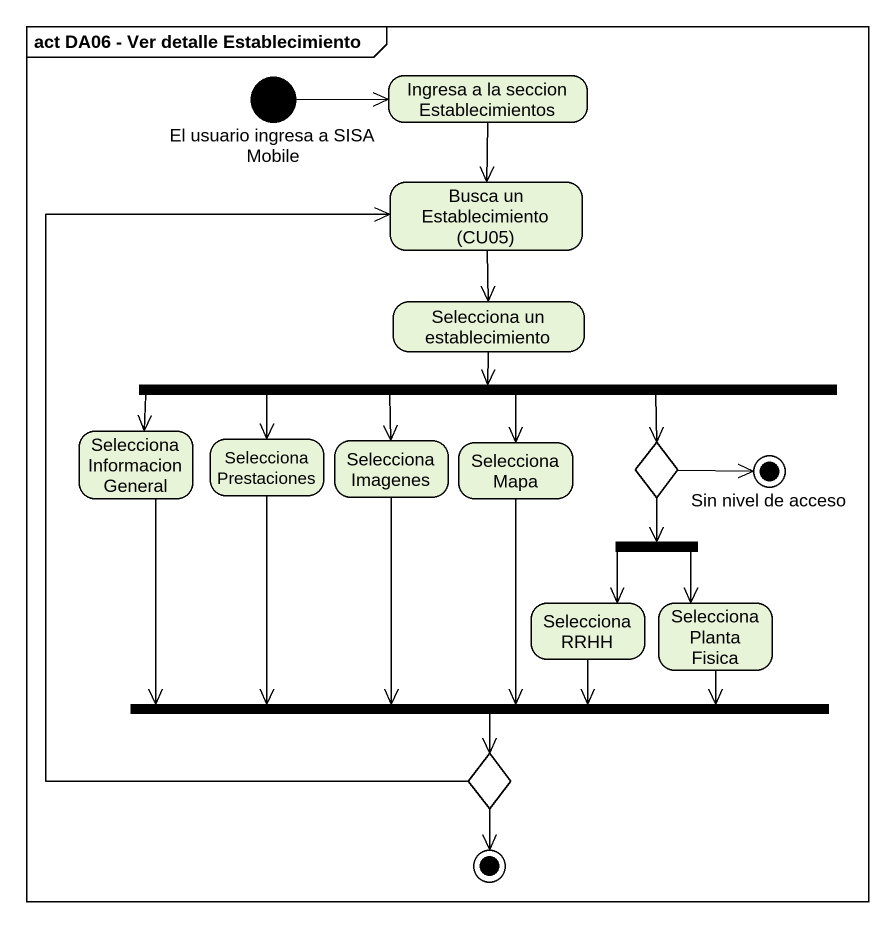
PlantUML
@startuml
mainframe act DA06 - Ver detalle Establecimiento
hide empty description
state "Ingresa a la seccion Establecimientos" as Ingresa_a_la_seccion
state "El usuario ingresa a SISA Mobile" as El_usuario_ingresa_a_SISA <<start>>
state "Busca un Establecimiento (CU05)" as Busca_un_Establecimiento
state "Selecciona un establecimiento" as Selecciona_un
state "Selecciona Informacion General" as Selecciona_Informacion
state fork1 <<fork>>
state "Selecciona Prestaciones" as Selecciona_Prestaciones
state "Selecciona Imagenes" as Selecciona_Imagenes
state "Selecciona Mapa" as Selecciona_Mapa
state choice1 <<choice>>
state "Sin nivel de acceso" as Sin_nivel_de_acceso <<end>>
state fork2 <<fork>>
state "Selecciona RRHH" as Selecciona_RRHH
state "Selecciona Planta Fisica" as Selecciona_Planta_Fisica
state fork3 <<join>>
state choice2 <<choice>>
state final1 <<end>>
Ingresa_a_la_seccion --> Busca_un_Establecimiento
El_usuario_ingresa_a_SISA -right-> Ingresa_a_la_seccion
Busca_un_Establecimiento --> Selecciona_un
Selecciona_un --> fork1
Selecciona_Informacion --> fork3
fork1 -left-> Selecciona_Informacion
fork1 -left-> Selecciona_Prestaciones
fork1 --> Selecciona_Imagenes
fork1 --> Selecciona_Mapa
fork1 -right-> choice1
Selecciona_Prestaciones --> fork3
Selecciona_Imagenes --> fork3
Selecciona_Mapa --> fork3
choice1 -right-> Sin_nivel_de_acceso
choice1 --> fork2
fork2 --> Selecciona_RRHH
fork2 --> Selecciona_Planta_Fisica
Selecciona_RRHH --> fork3
Selecciona_Planta_Fisica -left-> fork3
fork3 --> choice2
choice2 -up-> Busca_un_Establecimiento
choice2 --> final1
@enduml
